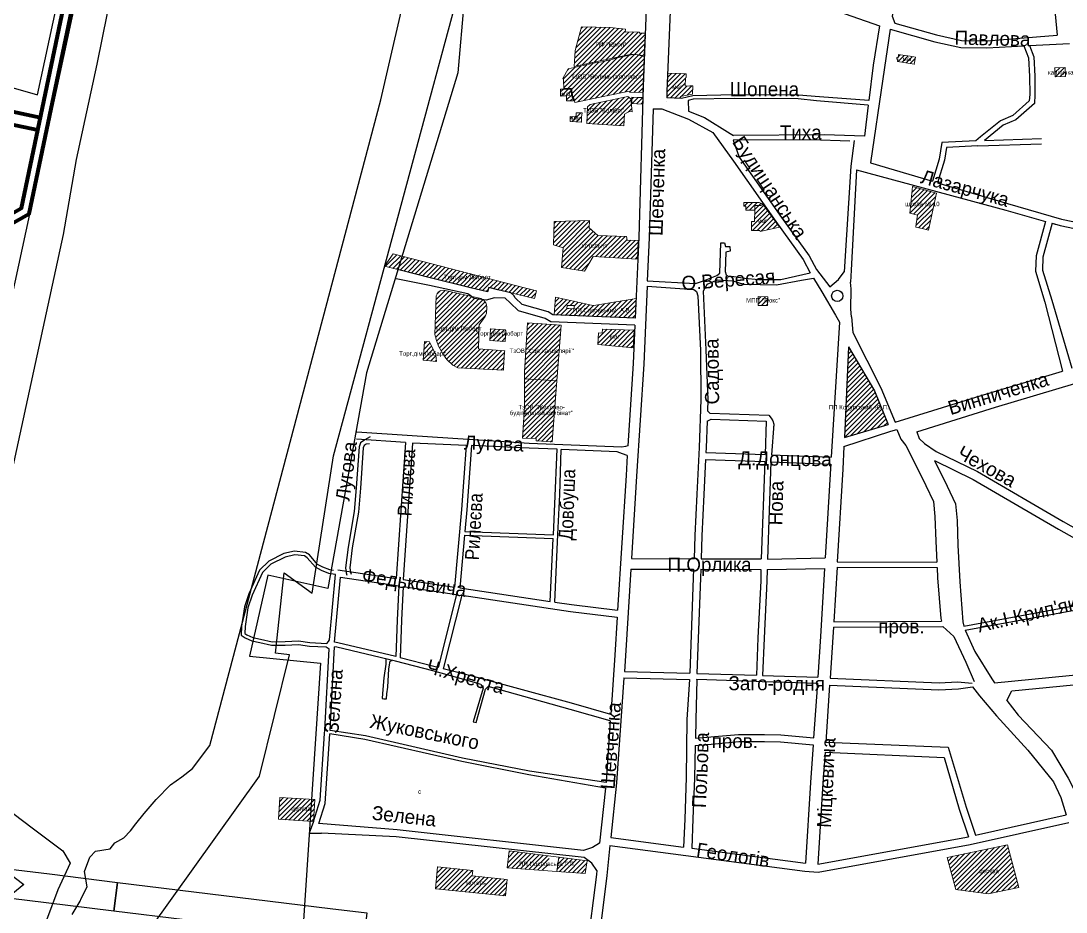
# Model space of a CAD drawing. Header units: millimetres. Extents: x 1379499 to 1411715, y 5652947 to 5671991.
# Drawn here: x 1402561 to 1403749, y 5656719 to 5657732 of the extents above; entities that cross this region are included whole.
import ezdxf
from ezdxf.enums import TextEntityAlignment as Align

# ---------------------------------------------------------------- set-up
doc = ezdxf.new("R2010")
doc.units = ezdxf.units.MM
doc.layers.add('_5Інше', color=252, linetype='Continuous', lineweight=25)
for name, color, linetype in [('PAY', 4, 'Continuous'), ('вулиці', 7, 'Continuous'), ('ВулНазва', 7, 'Continuous'), ('на область', 5, 'Continuous')]:
    doc.layers.add(name, color=color, linetype=linetype)
picture_1 = doc.add_image_def('image1.bmp', size_in_pixel=(3370, 2384))
pattern_1 = [(45, (19203.3615, -9190.9644), (-2.6516504294, 2.6516504294), [])]

# ---------------------------------------------------------------- blocks, each defined once
blk = doc.blocks.new('Турія')
at = {"layer": '_5Інше', "color": 5}
for points in [[(46478.9, 23671.4), (46487.9, 23686.6), (46489.2, 23689.7), (46495.7, 23703), (46492.9, 23720.2), (46498.8, 23736.5), (46505.2, 23743.4), (46522.2, 23746.3), (46527.3, 23752.9), (46537.4, 23758.6), (46545, 23766.7), (46551.1, 23774.5), (46560.7, 23786.4), (46574.3, 23802.1), (46590.7, 23818.8), (46603.6, 23828), (46615.7, 23837.5), (46635.3, 23863.4), (46829.8, 24597.2), (46863, 24741.7)], [(46541.4, 24808.2), (46507, 24637.5), (46483.5, 24529.5), (46468.7, 24444.2), (46350.4, 23901.6)], [(46400.3, 23795), (46434.9, 23768.7), (46468.1, 23743.8), (46476.4, 23730), (46462.6, 23699.5), (46448.7, 23662.2), (46422.5, 23600.7), (46413.5, 23589.8)]]:
    blk.add_lwpolyline(points, dxfattribs=at)
blk = doc.blocks.new('ТуріяПрибер')
at = {"layer": '_5Інше', "color": 160}
for points in [[(46521.7, 24943), (46280, 23824), (46416, 23721), (46280, 23610)], [(45939.6, 21240.8), (46423, 23394), (46491, 23560), (46535, 23636), (46684, 23844), (46718, 23982), (46702, 23984), (46712, 24075), (46744, 24052), (46768, 24208), (46922, 24778)]]:
    blk.add_lwpolyline(points, dxfattribs=at)
blk = doc.blocks.new('ТуріяВодоох')
at = {"layer": '_5Інше', "color": 140}
for points in [[(46331, 24654), (46450, 24620), (46516, 24926)], [(46964, 25058), (46928, 24645), (46824, 24304), (46780, 24059), (46712, 24074), (46691, 23982), (46772, 23974), (46752, 23676), (46785, 23386)]]:
    blk.add_lwpolyline(points, dxfattribs=at)

msp = doc.modelspace()

# ---------------------------------------------------------------- hatches: boundary and pattern name
at = {"layer": 'вулиці', "lineweight": -2}
h = msp.add_hatch(dxfattribs=at)
h.set_pattern_fill('ANSI31', color=2, scale=30, style=0)
h.set_pattern_definition(pattern_1)
h.paths.add_polyline_path([(1403227, 5657687.5), (1403228.9, 5657688.3), (1403255.1, 5657693.9), (1403269.7, 5657692.2), (1403270.7, 5657717.6), (1403264.4, 5657717.7), (1403264.4, 5657718.8), (1403256.9, 5657719), (1403248.2, 5657718.9), (1403248.5, 5657722.1), (1403230.9, 5657724.1), (1403198.5, 5657725), (1403191.3, 5657697.8), (1403190.1, 5657679.9), (1403222.9, 5657687), (1403223.8, 5657687.1)])
h.paths.add_polyline_path([(1403210.7, 5657701.1), (1403253.2, 5657701.1), (1403253.2, 5657708.6), (1403210.7, 5657708.6)], flags=24)
h = msp.add_hatch(dxfattribs=at)
h.set_pattern_fill('ANSI31', color=12, scale=30, style=0)
h.set_pattern_definition(pattern_1)
h.paths.add_polyline_path([(1403221.4, 5657685.2), (1403214, 5657684), (1403183.4, 5657677.2), (1403177.1, 5657666), (1403178.1, 5657665.5), (1403178.1, 5657664), (1403178, 5657664), (1403178.2, 5657654.7), (1403186.9, 5657654.8), (1403188.6, 5657645.1), (1403189.5, 5657645.2), (1403190.8, 5657638.9), (1403224.9, 5657646), (1403253, 5657651.9), (1403253.4, 5657650.1), (1403268.3, 5657650.5), (1403268.5, 5657657.5), (1403268.8, 5657664), (1403269.3, 5657678.9), (1403269.7, 5657691.3), (1403262.3, 5657693.1), (1403257.2, 5657693.7), (1403238.6, 5657689.5), (1403235, 5657688.5), (1403231.4, 5657687.4)])
h.paths.add_polyline_path([(1403172.1, 5657664.6), (1403283.7, 5657664.6), (1403283.7, 5657672.1), (1403172.1, 5657672.1)], flags=9)
h = msp.add_hatch(dxfattribs=at)
h.set_pattern_fill('ANSI31', color=2, scale=30, style=0)
h.set_pattern_definition(pattern_1)
h.paths.add_polyline_path([(1403563.7, 5657692.7), (1403558.8, 5657693.5), (1403558.2, 5657689.8), (1403557, 5657690), (1403556.7, 5657688.2), (1403557.9, 5657688), (1403557.5, 5657685.5), (1403576.7, 5657682.3), (1403577.9, 5657690.3), (1403571.9, 5657691.4)])
h.paths.add_polyline_path([(1403561.7, 5657685.9), (1403575.9, 5657685.9), (1403575.9, 5657690.9), (1403561.7, 5657690.9)], flags=24)
h = msp.add_hatch(dxfattribs=at)
h.set_pattern_fill('ANSI31', color=5, scale=30, style=0)
h.set_pattern_definition(pattern_1)
h.paths.add_polyline_path([(1403748.4, 5657678.5), (1403736.4, 5657678.1), (1403736.7, 5657668.1), (1403748.7, 5657668.5)])
h.paths.add_polyline_path([(1403723.6, 5657670.6), (1403762.8, 5657670.6), (1403762.8, 5657675.6), (1403723.6, 5657675.6)], flags=9)
h = msp.add_hatch(dxfattribs=at)
h.set_pattern_fill('ANSI31', color=2, scale=30, style=0)
h.set_pattern_definition(pattern_1)
h.paths.add_polyline_path([(1403316.3, 5657657.7), (1403316.5, 5657666.8), (1403317.2, 5657667.4), (1403317.2, 5657671.5), (1403311, 5657671.7), (1403296.4, 5657672.1), (1403295.7, 5657655.9), (1403295.4, 5657644.2), (1403311, 5657643.8), (1403311, 5657645.6), (1403324.7, 5657648.4), (1403325.1, 5657657.8), (1403321.4, 5657657.9), (1403321.4, 5657657.6)])
h.paths.add_polyline_path([(1403300.1, 5657654.3), (1403314.3, 5657654.3), (1403314.3, 5657659.3), (1403300.1, 5657659.3)], flags=24)
h = msp.add_hatch(dxfattribs=at)
h.set_pattern_fill('ANSI31', color=2, scale=30, style=0)
h.set_pattern_definition([(45, (19192.7832, -9191.8185), (-2.6516504294, 2.6516504294), [])])
h.paths.add_polyline_path([(1403187.8, 5657644.5), (1403187.4, 5657646.8), (1403186.2, 5657652.8), (1403186, 5657654.2), (1403174.6, 5657654.1), (1403174.7, 5657646.7), (1403174.7, 5657646.2), (1403181.4, 5657646.3), (1403181.4, 5657640.6), (1403189.4, 5657640.7), (1403188.7, 5657644.6)])
h.paths.add_polyline_path([(1403174.1, 5657646.1), (1403188.2, 5657646.1), (1403188.2, 5657651.1), (1403174.1, 5657651.1)], flags=9)
h = msp.add_hatch(dxfattribs=at)
h.set_pattern_fill('ANSI31', color=2, scale=30, style=0)
h.set_pattern_definition(pattern_1)
h.paths.add_polyline_path([(1403208.3, 5657636.7), (1403205.1, 5657633.9), (1403204.5, 5657615.1), (1403246.4, 5657612.5), (1403246.8, 5657618.8), (1403247.2, 5657625.7), (1403252.5, 5657628.5), (1403255.9, 5657628.4), (1403254.6, 5657642.9), (1403251.2, 5657645.7)])
h.paths.add_polyline_path([(1403190.7, 5657625.7), (1403256.6, 5657625.7), (1403256.6, 5657633.2), (1403190.7, 5657633.2)], flags=9)
h = msp.add_hatch(dxfattribs=at)
h.set_pattern_fill('ANSI31', color=2, scale=30, style=0)
h.set_pattern_definition(pattern_1)
h.paths.add_polyline_path([(1403255.8, 5657644.8), (1403255.5, 5657637.7), (1403267.9, 5657637.1), (1403268.1, 5657644.5), (1403263.4, 5657644.5)])
h = msp.add_hatch(dxfattribs=at)
h.set_pattern_fill('ANSI31', color=2, scale=30, style=0)
h.set_pattern_definition(pattern_1)
h.paths.add_polyline_path([(1403199, 5657627.2), (1403192.2, 5657627.1), (1403192.2, 5657623.6), (1403191.3, 5657622.7), (1403185.6, 5657623), (1403185.7, 5657617.3), (1403198.5, 5657616.5), (1403198.5, 5657622.2)])
h.paths.add_polyline_path([(1403185.2, 5657618.5), (1403199.4, 5657618.5), (1403199.4, 5657623.5), (1403185.2, 5657623.5)], flags=9)
h = msp.add_hatch(dxfattribs=at)
h.set_pattern_fill('ANSI31', color=5, scale=30, style=0)
h.set_pattern_definition(pattern_1)
h.paths.add_polyline_path([(1403571.7, 5657513), (1403580.2, 5657511), (1403578.9, 5657500.9), (1403578.4, 5657497.2), (1403585.6, 5657495.6), (1403592.8, 5657494), (1403602, 5657535.9), (1403574.8, 5657543.6)])
h.paths.add_polyline_path([(1403562.1, 5657519.8), (1403609.6, 5657519.8), (1403609.6, 5657527.3), (1403562.1, 5657527.3)], flags=9)
h = msp.add_hatch(dxfattribs=at)
h.set_pattern_fill('ANSI31', color=2, scale=30, style=0)
h.set_pattern_definition(pattern_1)
h.paths.add_polyline_path([(1403395.4, 5657521.9), (1403402.1, 5657521.8), (1403404.4, 5657523.5), (1403400.2, 5657525.4), (1403382.8, 5657525.1), (1403382.8, 5657521.1), (1403385.2, 5657521.1), (1403385.2, 5657519), (1403385.2, 5657516.5), (1403395.3, 5657516.4)])
h.paths.add_polyline_path([(1403395.4, 5657521.9), (1403395.3, 5657516.4), (1403395.1, 5657503.5), (1403391.6, 5657503.5), (1403391.5, 5657493.6), (1403401.3, 5657493.4), (1403401.5, 5657492.5), (1403423.6, 5657497.3), (1403404.4, 5657523.5), (1403402.1, 5657521.8)])
h.paths.add_polyline_path([(1403397, 5657502), (1403411.1, 5657502), (1403411.1, 5657507), (1403397, 5657507)], flags=24)
h = msp.add_hatch(dxfattribs=at)
h.set_pattern_fill('ANSI31', color=12, scale=30, style=0)
h.set_pattern_definition(pattern_1)
h.paths.add_polyline_path([(1403177.5, 5657473.8), (1403175.5, 5657451.5), (1403201.7, 5657447.4), (1403211.8, 5657464), (1403262.1, 5657460.9), (1403262.9, 5657482.1), (1403250.3, 5657482.6), (1403249.6, 5657486.6), (1403216.8, 5657487.6), (1403207.2, 5657496.4), (1403207.5, 5657504.9), (1403167.4, 5657503.5), (1403166.7, 5657477.3)])
h.paths.add_polyline_path([(1403193.8, 5657473.9), (1403233, 5657473.9), (1403233, 5657478.9), (1403193.8, 5657478.9)], flags=24)
h = msp.add_hatch(dxfattribs=at)
h.set_pattern_fill('ANSI31', color=2, scale=30, style=0)
h.set_pattern_definition(pattern_1)
h.paths.add_polyline_path([(1403091.7, 5657423.7), (1403092.9, 5657428.6), (1403145.1, 5657416.1), (1403147.3, 5657424.9), (1403133.7, 5657428.3), (1402994.3, 5657464.4), (1402989.7, 5657449)])
h.paths.add_polyline_path([(1402974.7, 5657453.2), (1402974.6, 5657452.7), (1402989.7, 5657449), (1402994.3, 5657464.4), (1402984.3, 5657467)])
h.paths.add_polyline_path([(1403032.5, 5657435.6), (1403104.6, 5657435.6), (1403104.6, 5657444.4), (1403032.5, 5657444.4)], flags=25)
h = msp.add_hatch(dxfattribs=at)
h.set_pattern_fill('ANSI31', color=2, scale=30, style=0)
h.set_pattern_definition(pattern_1)
h.paths.add_polyline_path([(1403031.7, 5657375.3), (1403033.5, 5657368.3), (1403035.9, 5657362), (1403040.6, 5657353.3), (1403045.2, 5657347), (1403052, 5657340.4), (1403057.7, 5657337.4), (1403109.7, 5657334.6), (1403109.9, 5657337.1), (1403111, 5657355.6), (1403111.1, 5657356.8), (1403081.3, 5657358.9), (1403082.1, 5657386.3), (1403088.9, 5657395.8), (1403090.4, 5657399.7), (1403090.8, 5657406.7), (1403090.5, 5657408.9), (1403089.5, 5657411.4), (1403087.1, 5657414.5), (1403086.7, 5657414.7), (1403076.5, 5657416.2), (1403073.3, 5657418.7), (1403041.5, 5657425.8), (1403038.6, 5657425.2), (1403035.8, 5657423.9), (1403034.2, 5657421.6), (1403033.1, 5657419.1)])
h.paths.add_polyline_path([(1403022.6, 5657377.3), (1403094.7, 5657377.3), (1403094.7, 5657386), (1403022.6, 5657386)], flags=9)
h = msp.add_hatch(dxfattribs=at)
h.set_pattern_fill('ANSI31', color=2, scale=30, style=0)
h.set_pattern_definition(pattern_1)
h.paths.add_polyline_path([(1403212.4, 5657408.1), (1403209.9, 5657408.6), (1403168.8, 5657417.9), (1403167.5, 5657397.5), (1403184.4, 5657396.8), (1403184.4, 5657396.8), (1403259.3, 5657394), (1403259.6, 5657399.3), (1403260.3, 5657416.2)])
h.paths.add_polyline_path([(1403189.9, 5657404.6), (1403184.1, 5657404.7), (1403181.9, 5657404.8), (1403182, 5657408.3), (1403190, 5657408.1)], flags=16)
h.paths.add_polyline_path([(1403177.7, 5657399.4), (1403266, 5657399.4), (1403266, 5657406.9), (1403177.7, 5657406.9)], flags=9)
h = msp.add_hatch(dxfattribs=at)
h.set_pattern_fill('ANSI31', color=2, scale=30, style=0)
h.set_pattern_definition(pattern_1)
h.paths.add_polyline_path([(1403410, 5657408.1), (1403410.3, 5657418), (1403399.4, 5657418.3), (1403399.2, 5657408.2)])
h.paths.add_polyline_path([(1403380.7, 5657410.4), (1403429, 5657410.4), (1403429, 5657417.9), (1403380.7, 5657417.9)], flags=9)
h = msp.add_hatch(dxfattribs=at)
h.set_pattern_fill('ANSI31', color=2, scale=30, style=0)
h.set_pattern_definition(pattern_1)
h.paths.add_polyline_path([(1403175.2, 5657385.9), (1403137.1, 5657388.4), (1403133.5, 5657333), (1403133.5, 5657325.1), (1403170.4, 5657322.5)])
h.paths.add_polyline_path([(1403100.4, 5657351.8), (1403205.9, 5657351.8), (1403205.9, 5657360.6), (1403100.4, 5657360.6)], flags=9)
h = msp.add_hatch(dxfattribs=at)
h.set_pattern_fill('ANSI31', color=2, scale=30, style=0)
h.set_pattern_definition(pattern_1)
h.paths.add_polyline_path([(1403111.7, 5657367.2), (1403112.4, 5657379.6), (1403111.5, 5657380.7), (1403094.8, 5657381.9), (1403094.1, 5657368.3)])
h.paths.add_polyline_path([(1403069.6, 5657371.6), (1403141.7, 5657371.6), (1403141.7, 5657380.3), (1403069.6, 5657380.3)], flags=9)
h = msp.add_hatch(dxfattribs=at)
h.set_pattern_fill('ANSI31', color=2, scale=30, style=0)
h.set_pattern_definition(pattern_1)
h.paths.add_polyline_path([(1403222.4, 5657381.5), (1403222, 5657376.9), (1403217.9, 5657377.1), (1403217.1, 5657364.1), (1403257.2, 5657360.1), (1403258.3, 5657380.1)])
h.paths.add_polyline_path([(1403229.2, 5657370.4), (1403243.4, 5657370.4), (1403243.4, 5657375.4), (1403229.2, 5657375.4)], flags=24)
h = msp.add_hatch(dxfattribs=at)
h.set_pattern_fill('ANSI31', color=2, scale=30, style=0)
h.set_pattern_definition(pattern_1)
h.paths.add_polyline_path([(1403025.7, 5657367), (1403020.1, 5657367.5), (1403018.6, 5657346), (1403033.7, 5657344.7), (1403032.9, 5657352.1)])
h.paths.add_polyline_path([(1402981.7, 5657348.6), (1403053.8, 5657348.6), (1403053.8, 5657357.4), (1402981.7, 5657357.4)], flags=9)
h = msp.add_hatch(dxfattribs=at)
h.set_pattern_fill('ANSI31', color=2, scale=30, style=0)
h.set_pattern_definition(pattern_1)
h.paths.add_polyline_path([(1403497.2, 5657258.3), (1403547.1, 5657273), (1403531.3, 5657311.3), (1403502, 5657361.3)])
h.paths.add_polyline_path([(1403469.3, 5657287.8), (1403558.1, 5657287.8), (1403558.1, 5657296.5), (1403469.3, 5657296.5)], flags=9)
h = msp.add_hatch(dxfattribs=at)
h.set_pattern_fill('ANSI31', color=2, scale=30, style=0)
h.set_pattern_definition(pattern_1)
h.paths.add_polyline_path([(1403133.7, 5657293), (1403131.4, 5657257.7), (1403146.9, 5657257), (1403146.7, 5657254.4), (1403165.2, 5657253.2), (1403170.4, 5657322.5), (1403133.5, 5657325.1)])
h.paths.add_polyline_path([(1403101.8, 5657281.2), (1403203.8, 5657281.2), (1403203.8, 5657290), (1403101.8, 5657290)], flags=9)
h.paths.add_polyline_path([(1403117.7, 5657289), (1403188.5, 5657289), (1403188.5, 5657296.5), (1403117.7, 5657296.5)], flags=9)
h = msp.add_hatch(dxfattribs=at)
h.set_pattern_fill('ANSI31', color=5, scale=30, style=0)
h.set_pattern_definition(pattern_1)
h.paths.add_polyline_path([(1402855.5, 5656849.4), (1402853.9, 5656824.5), (1402889.8, 5656822.2), (1402891.5, 5656847.2)])
h.paths.add_polyline_path([(1402889.8, 5656822.2), (1402893.8, 5656822), (1402895.4, 5656846.9), (1402891.5, 5656847.2)])
h.paths.add_polyline_path([(1402864.4, 5656832.8), (1402894.9, 5656832.8), (1402894.9, 5656839), (1402864.4, 5656839)], flags=9)
h = msp.add_hatch(dxfattribs=at)
h.set_pattern_fill('ANSI31', color=5, scale=30, style=0)
h.set_pattern_definition(pattern_1)
h.paths.add_polyline_path([(1403614, 5656781.1), (1403623.8, 5656744.6), (1403660.8, 5656739.8), (1403695.6, 5656747), (1403682.5, 5656795.4)])
h.paths.add_polyline_path([(1403646.5, 5656761.9), (1403676.9, 5656761.9), (1403676.9, 5656768.1), (1403646.5, 5656768.1)], flags=24)
h = msp.add_hatch(dxfattribs=at)
h.set_pattern_fill('ANSI31', color=2, scale=30, style=0)
h.set_pattern_definition(pattern_1)
h.paths.add_polyline_path([(1403162.5, 5656782.7), (1403127.1, 5656787.1), (1403142.5, 5656767.4), (1403158.4, 5656766.2)])
h.paths.add_polyline_path([(1403127.1, 5656787.1), (1403116.3, 5656788.5), (1403114, 5656769.5), (1403142.5, 5656767.4)])
h.paths.add_polyline_path([(1403126.1, 5656770), (1403192.9, 5656770), (1403192.9, 5656777.5), (1403126.1, 5656777.5)], flags=9)
h = msp.add_hatch(dxfattribs=at)
h.set_pattern_fill('ANSI31', color=2, scale=30, style=0)
h.set_pattern_definition(pattern_1)
h.paths.add_polyline_path([(1403202.7, 5656763.1), (1403204.8, 5656777.3), (1403172.8, 5656781.6), (1403170.2, 5656765.3)])
h.paths.add_polyline_path([(1403117.8, 5656770), (1403201.2, 5656770), (1403201.2, 5656777.5), (1403117.8, 5656777.5)], flags=9)
h = msp.add_hatch(dxfattribs=at)
h.set_pattern_fill('ANSI31', color=2, scale=30, style=0)
h.set_pattern_definition(pattern_1)
h.paths.add_polyline_path([(1403034.9, 5656770.4), (1403032.3, 5656745.5), (1403111.9, 5656737.4), (1403113.8, 5656756), (1403074, 5656760.1), (1403074.7, 5656766.3)])
h.paths.add_polyline_path([(1403064, 5656749.7), (1403093.2, 5656749.7), (1403093.2, 5656754.7), (1403064, 5656754.7)], flags=24)

# ---------------------------------------------------------------- linework, layer by layer
at = {"layer": 'вулиці', "color": 2, "lineweight": 70}
for points in [[(1402031.1, 5657007), (1402151.5, 5657003), (1402226.2, 5657016.5), (1402247.9, 5657027.9), (1402461.9, 5657451.2), (1402570.7, 5657512.5), (1402672, 5657997), (1402685.6, 5658087.6)], [(1402031.5, 5657017), (1402150.8, 5657013), (1402222.9, 5657026.1), (1402240.4, 5657035.3), (1402454.3, 5657458.4), (1402561.9, 5657519), (1402662.2, 5657998.8), (1402675.8, 5658089)], [(1402517.2, 5657647), (1402519.5, 5657635.4), (1402583.4, 5657622)], [(1402505.3, 5657631.6), (1402507.5, 5657623.1), (1402580.4, 5657607.9)]]:
    msp.add_lwpolyline(points, dxfattribs=at)
at = {"layer": 'вулиці', "color": 7}
for points in [[(1403301.7, 5657808.6), (1403299.7, 5657751.3), (1403295.6, 5657651.9), (1403295.3, 5657644)], [(1403301.7, 5657808.6), (1403537.1, 5657725.9)], [(1403564.7, 5657813.3), (1403551.4, 5657737), (1403554.6, 5657729.1)], [(1403732.8, 5657771.8), (1403734.6, 5657763.3), (1403739.2, 5657715.2)], [(1403272.1, 5657744.8), (1403268.5, 5657657.5), (1403263.4, 5657485.6), (1403259.4, 5657394)], [(1403537.1, 5657725.9), (1403530, 5657681.2), (1403525, 5657641.3)], [(1403549.3, 5657722.3), (1403540.8, 5657665.8), (1403527, 5657570.2)], [(1403549.3, 5657722.3), (1403600, 5657707.9), (1403629.5, 5657701.4), (1403659.3, 5657700.9), (1403701.3, 5657703.3)], [(1403554.6, 5657729.1), (1403601.9, 5657715.6), (1403630.4, 5657709.4), (1403659.1, 5657708.9), (1403739.2, 5657715.2)], [(1403701.3, 5657703.3), (1403706.6, 5657689.6), (1403707.7, 5657668.5), (1403707.9, 5657647.9), (1403707.4, 5657640.7), (1403688.7, 5657624.2), (1403674.8, 5657618.2), (1403652, 5657599.7), (1403646.8, 5657595.4), (1403608, 5657593.5), (1403605, 5657574.6), (1403597.3, 5657549.4)], [(1403707.6, 5657703.6), (1403712.5, 5657690.9), (1403713.7, 5657668.7), (1403713.9, 5657647.7), (1403713.2, 5657637.8), (1403692, 5657619.1), (1403677.9, 5657613), (1403656.7, 5657595.8)], [(1403707.6, 5657703.6), (1403753.1, 5657706.1)], [(1403295.2, 5657640), (1403295.2, 5657640)], [(1403525, 5657641.3), (1403469, 5657645.4), (1403445.2, 5657647.4), (1403372.6, 5657647.6), (1403324.8, 5657646.5), (1403312.2, 5657643.5), (1403295.3, 5657644)], [(1403524.4, 5657635.9), (1403465.4, 5657640.9), (1403444.7, 5657643.2), (1403372.7, 5657643.6), (1403325.3, 5657642.5), (1403319.7, 5657641.2)], [(1403319.7, 5657641.2), (1403319.9, 5657629.1), (1403338.3, 5657621.9), (1403367.5, 5657603.6), (1403371.3, 5657601.3)], [(1403279.7, 5657631.7), (1403275.3, 5657485.2), (1403273.2, 5657436.4)], [(1403279.7, 5657631.7), (1403289.6, 5657631.7), (1403319.9, 5657619.8), (1403347.6, 5657604.8), (1403371.1, 5657572.2), (1403419.4, 5657503.6), (1403450.3, 5657460.6), (1403458.5, 5657445.4)], [(1403524.4, 5657635.9), (1403520, 5657600.5)], [(1403503.6, 5657595), (1403459, 5657596.6), (1403370.9, 5657596)], [(1403370.9, 5657596), (1403377.6, 5657576.8), (1403425.9, 5657508.2), (1403457.1, 5657464.8), (1403465.5, 5657449.3), (1403480.7, 5657429.6), (1403490.4, 5657437.8), (1403496.9, 5657446.6)], [(1403520, 5657600.5), (1403474.7, 5657602.1), (1403371.3, 5657601.3)], [(1403508.3, 5657595.7), (1403504.6, 5657566.5), (1403496.9, 5657446.6), (1403496.9, 5657446.6)], [(1403649, 5657589.5), (1403721.4, 5657592)], [(1403656.7, 5657595.8), (1403721.2, 5657598)], [(1403649, 5657589.5), (1403613.2, 5657587.7), (1403610.9, 5657573.3), (1403603.1, 5657547.7)], [(1403527, 5657570.2), (1403597.3, 5657549.4)], [(1403511.2, 5657562.5), (1403505, 5657448.4), (1403504.3, 5657434.7)], [(1403511.2, 5657562.5), (1403680.6, 5657516.4), (1403725.9, 5657503.8)], [(1403603.1, 5657547.7), (1403682.8, 5657524.1), (1403744.2, 5657506.3), (1403928.3, 5657468.6), (1403937.4, 5657467.9), (1403940.6, 5657469)], [(1403725.9, 5657503.8), (1403715.1, 5657464.6), (1403714.5, 5657447.2), (1403725.2, 5657412), (1403745.2, 5657333.5)], [(1403733.6, 5657501.7), (1403723, 5657463.3), (1403722.5, 5657448.3), (1403732.9, 5657414.3), (1403755.8, 5657337.1)], [(1403733.6, 5657501.7), (1403742.6, 5657499.2), (1403927.2, 5657460.6), (1403938.5, 5657459.7), (1403944.4, 5657458.5)], [(1403733.6, 5657501.7), (1403736.7, 5657500.8)], [(1403352.1, 5657442.4), (1403355.5, 5657445), (1403356.9, 5657479.5), (1403361.1, 5657479.5), (1403362.1, 5657475.3), (1403366.9, 5657475.1), (1403367.5, 5657470), (1403362.3, 5657469), (1403361.7, 5657446.8), (1403362.7, 5657443.2), (1403365, 5657441.6)], [(1403259.3, 5657394), (1403165.9, 5657397.5), (1403160.5, 5657400.9), (1403130.8, 5657409.3), (1403122.9, 5657417.1), (1403121.6, 5657419.6), (1403118.1, 5657422.5), (1403103.4, 5657426.1), (1403092.9, 5657428.6), (1403091.7, 5657423.7), (1403072.1, 5657428.5), (1403026.5, 5657439.8), (1402990.9, 5657448.7)], [(1403259, 5657386), (1403163.5, 5657389.6), (1403157.2, 5657393.5), (1403126.7, 5657402.2), (1403117.4, 5657411.3), (1403111.7, 5657416.5), (1403099.6, 5657417.1), (1403089.9, 5657414.3), (1403076.5, 5657416.2), (1403072, 5657419.7), (1403069.1, 5657421.5), (1403025.7, 5657430.9), (1402987.8, 5657438.5)], [(1403273.2, 5657436.4), (1403328.1, 5657433.2), (1403333.6, 5657435), (1403339, 5657436.9), (1403352.1, 5657442.4), (1403352.1, 5657442.4)], [(1403341.3, 5657432.5), (1403353, 5657437.4), (1403370.5, 5657436.2), (1403382.4, 5657432.5), (1403420.2, 5657431.8), (1403448.6, 5657437.1), (1403462.2, 5657439.3)], [(1403365, 5657441.6), (1403371.5, 5657441.1), (1403383.9, 5657439.2), (1403399.7, 5657437.7), (1403424.9, 5657437.7), (1403458.5, 5657445.4)], [(1403462.2, 5657439.3), (1403471.7, 5657423.7), (1403487, 5657397.1), (1403491.6, 5657389.4), (1403482.3, 5657236.1)], [(1403273, 5657430.3), (1403269.1, 5657341.7), (1403261.1, 5657214.3), (1403255.2, 5657120.7)], [(1403273, 5657430.3), (1403326.2, 5657426.5)], [(1403326.2, 5657426.5), (1403329.1, 5657424.1), (1403330.8, 5657419.4), (1403333.7, 5657357.1), (1403334, 5657301.3), (1403332.2, 5657247), (1403329.5, 5657193.8), (1403327.4, 5657147), (1403326.4, 5657120.5)], [(1403341.3, 5657432.5), (1403338.3, 5657427.3), (1403336.6, 5657424.4), (1403339.6, 5657357.9), (1403342, 5657301.2), (1403341.6, 5657288.7)], [(1403505.2, 5657395.4), (1403504.4, 5657404.2), (1403504.9, 5657427.1), (1403504.3, 5657434.7)], [(1403505.2, 5657395.4), (1403507, 5657377.5), (1403538.5, 5657314.7), (1403555, 5657275.7), (1403651.7, 5657305.7), (1403745.2, 5657333.5)], [(1403259, 5657386), (1403257.1, 5657342.3), (1403251.2, 5657248.7)], [(1403502, 5657361.3), (1403497.2, 5657258.3)], [(1403502, 5657361.3), (1403531.3, 5657311.3), (1403547.1, 5657273)], [(1403579.7, 5657264.7), (1403669, 5657292.8), (1403759.2, 5657319.6)], [(1403341.6, 5657288.7), (1403344.3, 5657286.1), (1403411.2, 5657283.6)], [(1403411.2, 5657283.6), (1403414.2, 5657280.4), (1403415.9, 5657277.3), (1403417, 5657273.5), (1403416.7, 5657269.4)], [(1403341.2, 5657276.8), (1403340.2, 5657246.7), (1403339.9, 5657241.3)], [(1403341.2, 5657276.8), (1403345.7, 5657279), (1403408.5, 5657276.7), (1403407.1, 5657239)], [(1403417, 5657273.5), (1403414.3, 5657238.7)], [(1403497.2, 5657258.3), (1403547.1, 5657273)], [(1402958.2, 5657259.2), (1402952, 5657255.6), (1402947.2, 5657252.3), (1402945.5, 5657247.8), (1402942.2, 5657200.9), (1402940, 5657174.3), (1402933, 5657133.8), (1402930.2, 5657110.3), (1402930.8, 5657104.4), (1402931.5, 5657101.9)], [(1403251.2, 5657248.7), (1403248.5, 5657247.9), (1403244.3, 5657247.2), (1403139.1, 5657251.6), (1403006.1, 5657260), (1402943.1, 5657264.4)], [(1403496.7, 5657247.9), (1403550.2, 5657265.4)], [(1403550.2, 5657265.4), (1403556.9, 5657267.5)], [(1403556.9, 5657267.5), (1403561.5, 5657256.3), (1403567.2, 5657249)], [(1403579.7, 5657264.7), (1403582.2, 5657257.2), (1403588.5, 5657251.6), (1403601.7, 5657242.2), (1403648.4, 5657219.5), (1403745.8, 5657162.8), (1403818.2, 5657122), (1403820.8, 5657122.6), (1403821.5, 5657127.8)], [(1402957.6, 5657251.2), (1402953.8, 5657250.8), (1402951.3, 5657249), (1402950.4, 5657246.7), (1402947.2, 5657200.6), (1402945, 5657173.6), (1402937.9, 5657133.1), (1402935.2, 5657110.3), (1402935.8, 5657105.3), (1402936.4, 5657102.9)], [(1402998.4, 5657252.5), (1402942.5, 5657256.4)], [(1402998.4, 5657252.5), (1402987.7, 5657098.2)], [(1403006.4, 5657251.9), (1402995.6, 5657097)], [(1403067.2, 5657249.3), (1403006.4, 5657251.9)], [(1403067.2, 5657249.3), (1403062.1, 5657176.6), (1403054.1, 5657088.3)], [(1403073.2, 5657249.1), (1403068.1, 5657176.1), (1403065.8, 5657151.4)], [(1403170.6, 5657244.9), (1403139.1, 5657246.2), (1403073.2, 5657249.1)], [(1403496.7, 5657247.9), (1403495.5, 5657222.4), (1403489.2, 5657117)], [(1403567.2, 5657249), (1403573.3, 5657237.5), (1403589.8, 5657203.9), (1403598.7, 5657185.4), (1403600.2, 5657168.7), (1403601.1, 5657140.6), (1403602.3, 5657116.6)], [(1403166.4, 5657147.6), (1403168.2, 5657183), (1403170.6, 5657244.9)], [(1403168, 5657071.3), (1403171.4, 5657148), (1403173.7, 5657193.7), (1403175.4, 5657244.7)], [(1403250.5, 5657237.8), (1403244.9, 5657239.6), (1403238.8, 5657242.1), (1403175.4, 5657244.7)], [(1403250.5, 5657237.8), (1403249.1, 5657215.1), (1403239.5, 5657062.1)], [(1403339.9, 5657241.3), (1403407.1, 5657239), (1403407.1, 5657239)], [(1403414.3, 5657238.7), (1403482.3, 5657236.1)], [(1403339.5, 5657233.3), (1403337.5, 5657193.4), (1403335.3, 5657146.7), (1403334.4, 5657120.5)], [(1403339.5, 5657233.3), (1403406.8, 5657231)], [(1403406.8, 5657231), (1403402.7, 5657120.3)], [(1403413.8, 5657230.7), (1403409.7, 5657120.2)], [(1403413.8, 5657230.7), (1403481.9, 5657228.1)], [(1403481.9, 5657228.1), (1403481.6, 5657223.2), (1403475.5, 5657121.6)], [(1403599.6, 5657232.1), (1403613.9, 5657203.1), (1403623.5, 5657182.9), (1403625.3, 5657164.1), (1403626.2, 5657135.8), (1403628.3, 5657094.4), (1403632, 5657048.9), (1403633.1, 5657044)], [(1403599.6, 5657232.1), (1403643.7, 5657210.7), (1403740.8, 5657154.1), (1403816.7, 5657111.4), (1403828.7, 5657105.3), (1403828.7, 5657105.3)], [(1403065.8, 5657151.4), (1403166.4, 5657147.6)], [(1403065.5, 5657147.4), (1403060, 5657087.4)], [(1403065.5, 5657147.4), (1403166.2, 5657143.6)], [(1403162.9, 5657072.1), (1403166.2, 5657143.6)], [(1402916.4, 5657107.2), (1402912.2, 5657107.8), (1402904.5, 5657110.8), (1402898.4, 5657114.1), (1402889.1, 5657124.8), (1402884.8, 5657127.7), (1402872.3, 5657129), (1402860.2, 5657126.3), (1402843, 5657117.7), (1402832.3, 5657107.4), (1402820.3, 5657080.6), (1402815.4, 5657065.7), (1402812.1, 5657044.1), (1402811.5, 5657033.7), (1402816, 5657030.5), (1402823.5, 5657027.3), (1402832.7, 5657025.2), (1402846.1, 5657022.3), (1402861.7, 5657022.4), (1402876.7, 5657023.2), (1402889.2, 5657021.3), (1402908.1, 5657020.3), (1402910.6, 5657019.1), (1402911.6, 5657018.2)], [(1402918.8, 5657102.6), (1402911.2, 5657103.9), (1402902.8, 5657107.2), (1402895.9, 5657111), (1402886.5, 5657121.7), (1402883.4, 5657123.8), (1402872.5, 5657124.9), (1402861.5, 5657122.5), (1402845.3, 5657114.4), (1402835.7, 5657105), (1402824.1, 5657079.2), (1402819.3, 5657064.8), (1402816.1, 5657043.7), (1402815.6, 5657035.7), (1402818, 5657034.1), (1402824.8, 5657031.1), (1402833.6, 5657029.1), (1402846.6, 5657026.3), (1402861.5, 5657026.4), (1402876.9, 5657027.2), (1402889.6, 5657025.3), (1402909.1, 5657024.2), (1402910.7, 5657026.6), (1402912, 5657028.3)], [(1403255.2, 5657120.7), (1403326.4, 5657120.5)], [(1403334.4, 5657120.5), (1403402.7, 5657120.3)], [(1403409.7, 5657120.2), (1403475.5, 5657121.6)], [(1403489.2, 5657117), (1403602.3, 5657116.6)], [(1402921.3, 5657108.1), (1402987.7, 5657098.2)], [(1403254.5, 5657108.7), (1403248.3, 5657010.2), (1403247.1, 5656992.4)], [(1403254.5, 5657108.7), (1403325.9, 5657108.5)], [(1403325.9, 5657108.5), (1403325.5, 5657099), (1403321.6, 5656990.5)], [(1403333.9, 5657108.5), (1403333.5, 5657098.7), (1403329.5, 5656990.1)], [(1403333.9, 5657108.5), (1403402.4, 5657108.3)], [(1403402.4, 5657108.3), (1403402.2, 5657095.3), (1403398.9, 5657030.6), (1403397.2, 5656988.3)], [(1403409.4, 5657108.2), (1403409.2, 5657095.1), (1403405.9, 5657030.3), (1403404.2, 5656988)], [(1403409.4, 5657108.2), (1403409.8, 5657108.2), (1403474.8, 5657109.6)], [(1403474.8, 5657109.6), (1403470.1, 5657032.2), (1403467, 5656986.1)], [(1403488.9, 5657111), (1403485.2, 5657048.8)], [(1403488.9, 5657111), (1403602.6, 5657110.6)], [(1403602.6, 5657110.6), (1403603.2, 5657099), (1403607, 5657052.6), (1403607.7, 5657049.6)], [(1402912, 5657028.3), (1402918.8, 5657102.6)], [(1402917.8, 5657025.7), (1402924.5, 5657099.6)], [(1402924.5, 5657099.6), (1402990.8, 5657089.7)], [(1402995.6, 5657097), (1403054.1, 5657088.3)], [(1402990.8, 5657089.7), (1402988.9, 5657050.9), (1402987.2, 5657009.3)], [(1402995.7, 5657088.9), (1402993.9, 5657050.6), (1402992.1, 5657008)], [(1402995.7, 5657088.9), (1403056.5, 5657079.9)], [(1403056.5, 5657079.9), (1403035.4, 5656997)], [(1403060, 5657087.4), (1403162.9, 5657072.1)], [(1403633.1, 5657044), (1403836.1, 5657081.4)], [(1403062.5, 5657079), (1403041.2, 5656995.5)], [(1403062.5, 5657079), (1403185.9, 5657060.6), (1403239, 5657054.1)], [(1403168, 5657071.3), (1403186.9, 5657068.5), (1403239.5, 5657062.1)], [(1403634.4, 5657039.2), (1403837.5, 5657076.6)], [(1403239, 5657054.1), (1403236.3, 5657011), (1403231.6, 5656943.4)], [(1403485.2, 5657048.8), (1403607.7, 5657049.6)], [(1403484.8, 5657042.8), (1403484.1, 5657031.3), (1403481, 5656984.9)], [(1403484.8, 5657042.8), (1403609, 5657043.6)], [(1403609, 5657043.6), (1403621.5, 5657032.2), (1403635.2, 5657003.2), (1403644.8, 5656981.2)], [(1403634.4, 5657039.2), (1403645.5, 5657015.1), (1403664.9, 5656983.9), (1403667.7, 5656979.7)], [(1402912.7, 5656925.4), (1402917.8, 5657020.6)], [(1402987.2, 5657009.3), (1402921.4, 5657024.8), (1402917.8, 5657025.7)], [(1403083.9, 5656977.8), (1403074, 5656980.6), (1403029.5, 5656993.3), (1402987.1, 5657004.1), (1402920.3, 5657020), (1402917.8, 5657020.6)], [(1402893.8, 5656822), (1402901.2, 5656846.1), (1402906.3, 5656922), (1402906.7, 5656925.9), (1402911.6, 5657018.2)], [(1402975.9, 5657006.8), (1402975.8, 5657000.7), (1402973.7, 5656985.3), (1402972.1, 5656967.3), (1402971.7, 5656961.9), (1402973.9, 5656961.3), (1402976.7, 5656961.2), (1402977.3, 5656967), (1402978.3, 5656974.7), (1402979.3, 5656995.4), (1402980.8, 5657004), (1402982.4, 5657004.8), (1402983.1, 5657005.1)], [(1403035.4, 5656997), (1403030.7, 5656998.2), (1402992.1, 5657008)], [(1403667.7, 5656979.7), (1403860.7, 5656998.5)], [(1403231.6, 5656943.4), (1403187, 5656956.6), (1403075.6, 5656986.7), (1403041.2, 5656995.5)], [(1403246.6, 5656985.4), (1403238.3, 5656866.1), (1403231.8, 5656803.7)], [(1403246.6, 5656985.4), (1403321.3, 5656983.5)], [(1403247.1, 5656992.4), (1403321.6, 5656990.5)], [(1403329.5, 5656990.1), (1403397.2, 5656988.3)], [(1403404.2, 5656988), (1403467, 5656986.1)], [(1403481, 5656984.9), (1403604.8, 5656979.6), (1403625.7, 5656980.6), (1403642.5, 5656979)], [(1403687.7, 5656970.6), (1403854.9, 5656986.9)], [(1403083.9, 5656977.8), (1403086.6, 5656973.4), (1403075.1, 5656935.1), (1403078.6, 5656934.4), (1403089.3, 5656972.2), (1403092.3, 5656975.5)], [(1403231.1, 5656936.4), (1403185.7, 5656949.3), (1403092.3, 5656975.5)], [(1403321.1, 5656983.5), (1403318, 5656938), (1403317.3, 5656871.9), (1403315.8, 5656824.7), (1403314.5, 5656792.8)], [(1403329.4, 5656983.5), (1403328.4, 5656937.6), (1403327.9, 5656916.5)], [(1403329.4, 5656983.5), (1403329.7, 5656983.7), (1403396.9, 5656981.3), (1403403.9, 5656981), (1403466.5, 5656979.1)], [(1403466.5, 5656979.1), (1403462.3, 5656917.1)], [(1403480.4, 5656976.9), (1403476, 5656912)], [(1403480.4, 5656976.9), (1403604.6, 5656971.6), (1403627.1, 5656972.8), (1403643, 5656974.9)], [(1403643, 5656974.9), (1403650.8, 5656964.9), (1403670.3, 5656941.9), (1403705.9, 5656903), (1403734.9, 5656866.9), (1403743.4, 5656849.2), (1403749.2, 5656829.5)], [(1403682, 5656959.5), (1403687.7, 5656970.6)], [(1403682, 5656959.5), (1403694.9, 5656942.7), (1403732.6, 5656903), (1403751.7, 5656871.2), (1403758.1, 5656858.9)], [(1403226.3, 5656866.2), (1403139.3, 5656879.3), (1403063, 5656894.1), (1402953, 5656919.2), (1402912.7, 5656925.4)], [(1403231.1, 5656936.4), (1403226.3, 5656867.1), (1403226.3, 5656866.2)], [(1402899.9, 5656819.7), (1402907, 5656842.3), (1402912.2, 5656921.5)], [(1403225.6, 5656860), (1403138.5, 5656874.9), (1403062.4, 5656890), (1402952.3, 5656915.3), (1402912.2, 5656921.5)], [(1403327.7, 5656908.5), (1403350.3, 5656910.4), (1403377.4, 5656912.9), (1403406.3, 5656913), (1403424.6, 5656912.5), (1403461.8, 5656909.1)], [(1403327.9, 5656916.5), (1403349.6, 5656918.4), (1403377, 5656920.9), (1403406.4, 5656921), (1403425.1, 5656920.5), (1403462.5, 5656917)], [(1403327.7, 5656908.5), (1403326.9, 5656871.3), (1403325, 5656825), (1403323.7, 5656791.6)], [(1403461.8, 5656909.1), (1403458.9, 5656866.4), (1403453.1, 5656774.5)], [(1403476, 5656912), (1403615.4, 5656906.4)], [(1403615.4, 5656906.4), (1403635.5, 5656838.4), (1403646.4, 5656806.4)], [(1403475.3, 5656900.9), (1403472.9, 5656865.5), (1403467.1, 5656773.7)], [(1403475.3, 5656900.9), (1403610.6, 5656894.6)], [(1403610.6, 5656894.6), (1403627.9, 5656836), (1403638.5, 5656804.6)], [(1403225.6, 5656860), (1403219, 5656797.5)], [(1402893.8, 5656822), (1402888.9, 5656808.8), (1402902.8, 5656808.6)], [(1403219, 5656797.5), (1403211.1, 5656792.3), (1403200.8, 5656789.2), (1402988.8, 5656812.4), (1402899.9, 5656819.7)], [(1403230.8, 5656794.7), (1403452.2, 5656765.6), (1403467.6, 5656764.6), (1403640.3, 5656795.8), (1403752.3, 5656821)], [(1403646.4, 5656806.4), (1403749.2, 5656829.5)], [(1403215.8, 5656766.2), (1403210.3, 5656774.7), (1403201.5, 5656781.1), (1402987.8, 5656804.5), (1402902.8, 5656808.6)], [(1403230.8, 5656794.7), (1403227.2, 5656760.5), (1403216.1, 5656672.3)], [(1403231.8, 5656803.7), (1403314.5, 5656792.8)], [(1403467.1, 5656773.7), (1403638.5, 5656804.6)], [(1403323.7, 5656791.6), (1403453.1, 5656774.5)], [(1403215.8, 5656766.2), (1403215.3, 5656761.9), (1403204.5, 5656676.1), (1403204, 5656675.8)]]:
    msp.add_lwpolyline(points, dxfattribs=at)
for points in [[(1402670.8, 5656752.7), (1402666.8, 5656720), (1402589.7, 5656729.6), (1402466.1, 5656744.6), (1402470.1, 5656777.3), (1402593.7, 5656762.4), (1402670.8, 5656752.7)], [(1402912.8, 5656723.3), (1402954.5, 5656718.2), (1402950.5, 5656685.4), (1402908.8, 5656690.5), (1402666.8, 5656720), (1402670.8, 5656752.7), (1402912.8, 5656723.3)]]:
    msp.add_lwpolyline(points, close=True, dxfattribs=at)
msp.add_circle((1403489.1, 5657419.1), 6.4, dxfattribs=at)
at = {"layer": 'ВулНазва', "color": 7, "lineweight": 9}
for points in [[(1403198.5, 5657725), (1403230.9, 5657724.1), (1403248.5, 5657722.1), (1403248.2, 5657718.9), (1403256.9, 5657719), (1403264.4, 5657718.8), (1403264.4, 5657717.7), (1403270.7, 5657717.6), (1403269.7, 5657692.2), (1403255.1, 5657693.9), (1403228.9, 5657688.3), (1403227, 5657687.5), (1403223.8, 5657687.1), (1403222.9, 5657687), (1403190.1, 5657679.9), (1403191.3, 5657697.8), (1403198.5, 5657725)], [(1403269.7, 5657691.3), (1403269.3, 5657678.9), (1403268.6, 5657659.4), (1403268.3, 5657650.5), (1403253.4, 5657650.1), (1403253, 5657651.9), (1403224.9, 5657646), (1403190.8, 5657638.9), (1403189.5, 5657645.2), (1403188.6, 5657645.1), (1403186.9, 5657654.8), (1403178.2, 5657654.7), (1403178, 5657664), (1403178.1, 5657664), (1403178.1, 5657665.5), (1403177.1, 5657666), (1403183.4, 5657677.2), (1403214, 5657684), (1403221.4, 5657685.2), (1403231.4, 5657687.4), (1403235, 5657688.5), (1403238.6, 5657689.5), (1403258.5, 5657693.9), (1403269.7, 5657691.3)], [(1403577.9, 5657690.3), (1403576.7, 5657682.3), (1403557.5, 5657685.5), (1403557.9, 5657688), (1403556.7, 5657688.2), (1403557, 5657690), (1403558.2, 5657689.8), (1403558.8, 5657693.5), (1403563.7, 5657692.7), (1403571.9, 5657691.4), (1403577.9, 5657690.3)], [(1403736.7, 5657668.1), (1403736.4, 5657678.1), (1403748.4, 5657678.5), (1403748.7, 5657668.5), (1403736.7, 5657668.1)], [(1403296.2, 5657672.1), (1403311, 5657671.7), (1403317.2, 5657671.5), (1403317.2, 5657667.4), (1403316.5, 5657666.8), (1403316.3, 5657657.7), (1403321.4, 5657657.6), (1403321.4, 5657657.9), (1403325.1, 5657657.8), (1403324.7, 5657648.4), (1403311, 5657645.6), (1403311, 5657643.8), (1403295.4, 5657644.2), (1403296.2, 5657672.1)], [(1403174.6, 5657654.1), (1403186, 5657654.2), (1403186.2, 5657652.8), (1403187.4, 5657646.8), (1403187.8, 5657644.5), (1403188.7, 5657644.6), (1403189.4, 5657640.7), (1403181.4, 5657640.6), (1403181.4, 5657646.3), (1403174.7, 5657646.2), (1403174.7, 5657646.7), (1403174.6, 5657654.1)], [(1403204.5, 5657615.1), (1403205.1, 5657633.9), (1403208.3, 5657636.7), (1403251.2, 5657645.7), (1403254.6, 5657642.9), (1403255.9, 5657628.4), (1403252.5, 5657628.5), (1403247.2, 5657625.7), (1403246.8, 5657618.8), (1403246.4, 5657612.5), (1403204.5, 5657615.1)], [(1403255.8, 5657644.8), (1403263.4, 5657644.5), (1403268.3, 5657644.5), (1403267.9, 5657637.1), (1403255.5, 5657637.7), (1403255.8, 5657644.8)], [(1403192.2, 5657627.1), (1403199, 5657627.2), (1403198.5, 5657622.2), (1403198.5, 5657616.5), (1403185.7, 5657617.3), (1403185.6, 5657623), (1403191.3, 5657622.7), (1403192.2, 5657623.6), (1403192.2, 5657627.1)], [(1403574.8, 5657543.6), (1403602, 5657535.9), (1403592.8, 5657494), (1403585.6, 5657495.6), (1403578.4, 5657497.2), (1403578.9, 5657500.9), (1403580.2, 5657511), (1403571.7, 5657513), (1403574.8, 5657543.6)], [(1403404.4, 5657523.5), (1403402.1, 5657521.8), (1403395.4, 5657521.9), (1403395.3, 5657516.4), (1403385.2, 5657516.5), (1403385.2, 5657519), (1403385.2, 5657521.1), (1403382.8, 5657521.1), (1403382.8, 5657525.1), (1403400.2, 5657525.4), (1403404.4, 5657523.5)], [(1403404.4, 5657523.5), (1403423.6, 5657497.3), (1403401.5, 5657492.5), (1403401.3, 5657493.4), (1403391.5, 5657493.6), (1403391.6, 5657503.5), (1403395.1, 5657503.5), (1403395.3, 5657516.4), (1403395.4, 5657521.9), (1403402.1, 5657521.8), (1403404.4, 5657523.5)], [(1403167.4, 5657503.5), (1403207.5, 5657504.9), (1403207.2, 5657496.4), (1403216.8, 5657487.6), (1403249.6, 5657486.6), (1403250.3, 5657482.6), (1403262.9, 5657482.1), (1403262.1, 5657460.9), (1403211.8, 5657464), (1403201.7, 5657447.4), (1403175.5, 5657451.5), (1403177.5, 5657473.8), (1403166.7, 5657477.3), (1403167.4, 5657503.5)], [(1402974.4, 5657452.8), (1402984.3, 5657467), (1403133.7, 5657428.3), (1403147.3, 5657424.9), (1403145.1, 5657416.1), (1403092.9, 5657428.6), (1403091.7, 5657423.7), (1402974.4, 5657452.8)], [(1403109.7, 5657334.6), (1403057.7, 5657337.4), (1403052, 5657340.4), (1403045.2, 5657347), (1403040.6, 5657353.3), (1403035.9, 5657362), (1403033.5, 5657368.3), (1403031.7, 5657375.3), (1403033.1, 5657419.1), (1403034.2, 5657421.6), (1403035.8, 5657423.9), (1403038.6, 5657425.2), (1403041.5, 5657425.8), (1403084.2, 5657416.3), (1403087.1, 5657414.5), (1403089.5, 5657411.4), (1403090.5, 5657408.9), (1403090.8, 5657406.7), (1403090.4, 5657399.7), (1403088.9, 5657395.8), (1403082.1, 5657386.3), (1403081.3, 5657358.9), (1403111.1, 5657356.8), (1403111, 5657355.6), (1403109.9, 5657337.1), (1403109.7, 5657334.6)], [(1403399.4, 5657418.3), (1403410.3, 5657418), (1403410, 5657408.1), (1403399.2, 5657408.2), (1403399.4, 5657418.3)], [(1403137.1, 5657388.4), (1403175.2, 5657385.9), (1403170.4, 5657322.5), (1403133.5, 5657325.1), (1403133.5, 5657333), (1403137.1, 5657388.4)], [(1403094.1, 5657368.3), (1403094.8, 5657381.9), (1403111.5, 5657380.7), (1403112.4, 5657379.6), (1403111.7, 5657367.2), (1403094.1, 5657368.3)], [(1403217.1, 5657364.1), (1403217.9, 5657377.1), (1403222, 5657376.9), (1403222.4, 5657381.5), (1403258.3, 5657380.1), (1403257.2, 5657360.1), (1403217.1, 5657364.1)], [(1403018.6, 5657346), (1403020.1, 5657367.5), (1403025.7, 5657367), (1403032.9, 5657352.1), (1403033.7, 5657344.7), (1403018.6, 5657346)], [(1403133.5, 5657325.1), (1403170.4, 5657322.5), (1403165.2, 5657253.2), (1403146.7, 5657254.4), (1403146.9, 5657257), (1403131.4, 5657257.7), (1403133.7, 5657293), (1403133.5, 5657325.1)], [(1402855.5, 5656849.4), (1402895.4, 5656846.9), (1402893.8, 5656822), (1402853.9, 5656824.5), (1402855.5, 5656849.4)], [(1403614, 5656781.1), (1403682.5, 5656795.4), (1403695.6, 5656747), (1403660.8, 5656739.8), (1403623.8, 5656744.6), (1403614, 5656781.1)], [(1403114, 5656769.5), (1403116.3, 5656788.5), (1403172.8, 5656781.4), (1403170.2, 5656765.3), (1403114, 5656769.5)], [(1403172.8, 5656781.6), (1403204.8, 5656777.3), (1403202.7, 5656763.1), (1403170.2, 5656765.3), (1403172.8, 5656781.6)], [(1403034.9, 5656770.4), (1403074.7, 5656766.3), (1403074, 5656760.1), (1403113.8, 5656756), (1403111.9, 5656737.4), (1403032.3, 5656745.5), (1403034.9, 5656770.4)]]:
    msp.add_lwpolyline(points, close=True, dxfattribs=at)
for points in [[(1403184.4, 5657396.8), (1403184.4, 5657396.8), (1403167.5, 5657397.5), (1403168.8, 5657417.9), (1403209.9, 5657408.6), (1403212.4, 5657408.1), (1403260.5, 5657416.3), (1403259.3, 5657394), (1403184.4, 5657396.8)], [(1403183.9, 5657404.7), (1403183.9, 5657404.7), (1403189.9, 5657404.6), (1403190, 5657408.1), (1403182, 5657408.3), (1403181.9, 5657404.8), (1403183.9, 5657404.7)]]:
    msp.add_lwpolyline(points, dxfattribs=at)

# ---------------------------------------------------------------- block references
at = {"layer": 'вулиці', "color": 7}
for name, p in [('ТуріяВодоох', (1356129.9, 5633027.7)), ('ТуріяПрибер', (1356148.4, 5633029.4)), ('Турія', (1356140.6, 5633044.8))]:
    msp.add_blockref(name, p, dxfattribs=at)

# ---------------------------------------------------------------- texts
at = {"layer": 'PAY', "color": 1}
msp.add_text('с', height=5, dxfattribs=at).set_placement((1403014.4, 5656855.9), align=Align.MIDDLE)
at = {"layer": 'ВулНазва', "color": 1, "lineweight": 9}
for s, rotation, p in [('Павлова', 358.6879, (1403665.6, 5657711.6)), ('Будищанська', 303.4243, (1403410.6, 5657541.2)), ('Шевченка', 88.19, (1403284.2, 5657536.8)), ('Лазарчука', 344.5324, (1403633.8, 5657539.2)), ('О.Вересая', 4.4309, (1403365.5, 5657435.2)), ('Садова', 90.6044, (1403348.7, 5657333.3)), ('Винниченка', 16.852, (1403672.1, 5657308.2)), ('Лугова', 357.9436, (1403098.7, 5657249.1)), ('Лугова', 82.7799, (1402933.4, 5657219.7)), ('Чехова', 331.0218, (1403659.2, 5657225.4)), ('Д.Донцова', 359.2971, (1403429.8, 5657231.8)), ('Нова', 88.5453, (1403419.5, 5657183.8)), ('Федьковича', 352.0727, (1403008, 5657091.1)), ("Ак.І.Крип'якевича", 13.106, (1403733.3, 5657061.6)), ('Ч.Хреста', 344.0624, (1403066, 5656984.3)), ('Зелена', 86.0269, (1402916.6, 5656958.6)), ('Шевченка', 85.7549, (1403231.8, 5656908.1)), ('Жуковського', 348.5186, (1403019.6, 5656921.5)), ('Польова', 87.5841, (1403333.8, 5656880.4)), ('Мiцкевича', 87.0543, (1403478.5, 5656866)), ('Зелена', 353.7759, (1402996.7, 5656828.1)), ('Геологів', 351.4234, (1403370.8, 5656784.3))]:
    msp.add_text(s, height=16, rotation=rotation, dxfattribs=at).set_placement(p, align=Align.MIDDLE)
at = {"layer": 'ВулНазва', "color": 7, "lineweight": 9}
for s, p in [('ПФ "Юкон"', (1403231.9, 5657704.9)), ('маг', (1403568.8, 5657688.4)), ('капличка', (1403743.2, 5657673.1)), ('ТзОВ "Волинь склопласт"', (1403227.9, 5657668.4)), ('маг', (1403181.1, 5657648.6)), ('маг', (1403307.2, 5657656.8)), ('ТзОВ "Колібрі"', (1403223.7, 5657629.4)), ('маг', (1403192.3, 5657621)), ('школа № 10', (1403585.9, 5657523.6)), ('маг', (1403404, 5657504.5)), ('котельня', (1403213.4, 5657476.4)), ('Торг.дім Любарт', (1403068.6, 5657440)), ('МПП "Люкс"', (1403404.9, 5657414.1)), ('ПП Сасовський  А.В.', (1403221.9, 5657403.1)), ('Торг.дім Любарт', (1403058.6, 5657381.6)), ('Торг.дім Любарт', (1403105.6, 5657375.9)), ('маг', (1403236.3, 5657372.9)), ('Торг.дім Любарт', (1403017.7, 5657353)), ('ТзОВ "Світ канцелярії"', (1403153.2, 5657356.2)), ('ТзОВ "Житлово-', (1403153.1, 5657292.8)), ('ПП Коцурський  Ю.П.', (1403513.7, 5657292.1)), ('будівельний комбінат"', (1403152.8, 5657285.6)), ('церква', (1402879.6, 5656835.9)), ('ПП Пословська Г.П.', (1403159.5, 5656773.8)), ('церква', (1403661.7, 5656765)), ('мотель', (1403078.6, 5656752.2))]:
    msp.add_text(s, height=5, dxfattribs=at).set_placement(p, align=Align.MIDDLE)
at = {"layer": 'ВулНазва', "color": 1, "lineweight": 9}
for s, p in [('Шопена', (1403406.4, 5657653.9)), ('Тиха', (1403447.6, 5657604.8)), ('П.Орлика', (1403344, 5657111.6)), ('пров.', (1403562.1, 5657041.3)), ('Заго-', (1403391.3, 5656979.1)), ('родня', (1403445.2, 5656976.1)), ('пров.', (1403372.7, 5656911))]:
    msp.add_text(s, height=16, dxfattribs=at).set_placement(p, align=Align.MIDDLE)
at = {"layer": 'ВулНазва', "color": 1, "lineweight": 9, "width": 0.9}
for s, rotation, p in [('Рилеєва', 86.7202, (1402999.5, 5657207)), ('Довбуша', 87.7413, (1403183.8, 5657182)), ('Рилеєва', 86.7202, (1403076.1, 5657157))]:
    msp.add_text(s, height=16, rotation=rotation, dxfattribs=at).set_placement(p, align=Align.MIDDLE)

# ---------------------------------------------------------------- pictures from other files: only their frames are drawn
at = {"layer": 'на область', "color": 7, "lineweight": -2}
image = msp.add_image(picture_1, insert=(1395288.6, 5652947), size_in_units=(16426, 11620.1), dxfattribs=at)
image.dxf.flags = 7

doc.saveas('drawing.dxf')
